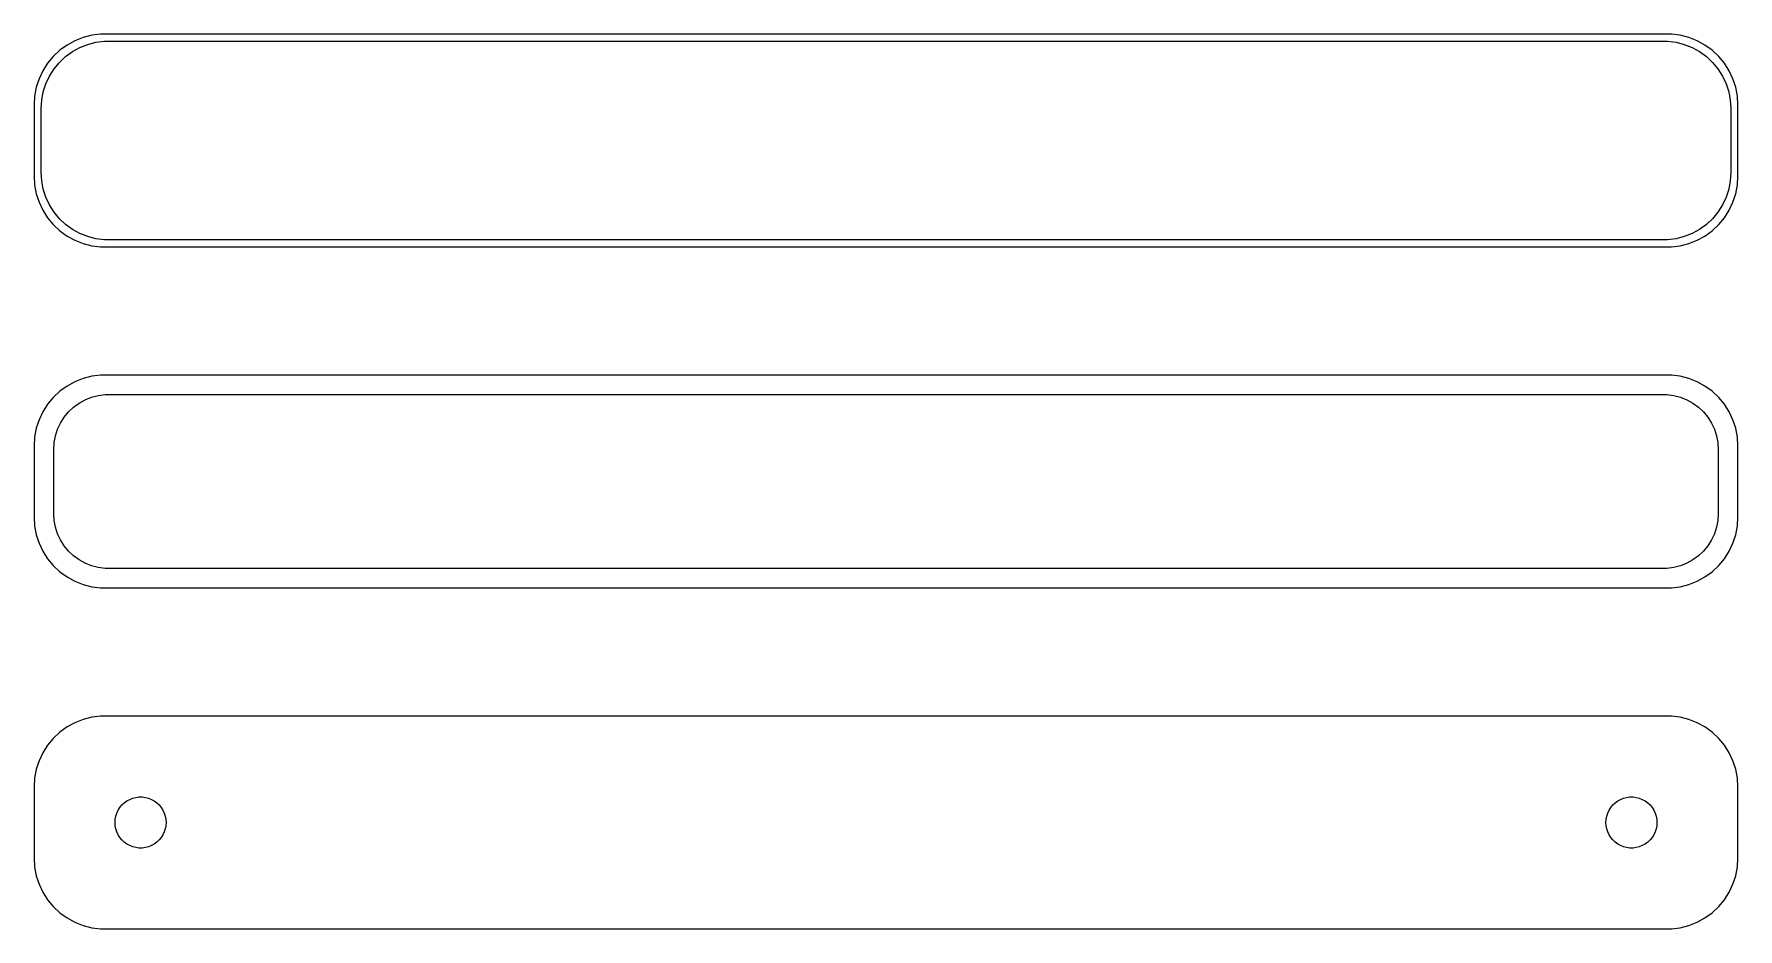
# Model space of a CAD drawing. Header units: metres. Extents: x -60 to 60, y 41 to 103.
import ezdxf

# ---------------------------------------------------------------- set-up
doc = ezdxf.new("R2010")
doc.units = ezdxf.units.M

msp = doc.modelspace()

# ---------------------------------------------------------------- linework, layer by layer
for p, q in [((-56.5451, 103.255), (-57.1289, 103.024)), ((-55.9369, 103.411), (-56.5451, 103.255)), ((-55.3139, 103.49), (-55.9369, 103.411)), ((55.3139, 103.49), (-55.3139, 103.49)), ((55.9369, 103.411), (55.3139, 103.49)), ((56.5451, 103.255), (55.9369, 103.411)), ((57.1289, 103.024), (56.5451, 103.255)), ((-58.1871, 102.353), (-58.6448, 101.923)), ((-57.6791, 102.722), (-58.1871, 102.353)), ((-57.7778, 101.91), (-57.2952, 102.261)), ((-57.1289, 103.024), (-57.6791, 102.722)), ((-57.2952, 102.261), (-56.7724, 102.548)), ((-56.7724, 102.548), (-56.2178, 102.768)), ((-56.2178, 102.768), (-55.6401, 102.916)), ((-55.6401, 102.916), (-55.0482, 102.991)), ((-55.0482, 102.991), (55.0482, 102.991)), ((55.0482, 102.991), (55.6401, 102.916)), ((55.6401, 102.916), (56.2178, 102.768)), ((56.2178, 102.768), (56.7724, 102.548)), ((56.7724, 102.548), (57.2952, 102.261)), ((57.6791, 102.722), (57.1289, 103.024)), ((57.2952, 102.261), (57.7778, 101.91)), ((58.1871, 102.353), (57.6791, 102.722)), ((58.6448, 101.923), (58.1871, 102.353)), ((-59.3815, 100.909), (-59.6489, 100.341)), ((-59.0451, 101.439), (-59.3815, 100.909)), ((-58.6448, 101.923), (-59.0451, 101.439)), ((-58.9124, 100.538), (-58.5928, 101.042)), ((-58.5928, 101.042), (-58.2126, 101.502)), ((-58.2126, 101.502), (-57.7778, 101.91)), ((57.7778, 101.91), (58.2126, 101.502)), ((58.2126, 101.502), (58.5928, 101.042)), ((58.5928, 101.042), (58.9124, 100.538)), ((59.0451, 101.439), (58.6448, 101.923)), ((59.3815, 100.909), (59.0451, 101.439)), ((59.6489, 100.341), (59.3815, 100.909)), ((-59.8429, 99.7434), (-59.9606, 99.1267)), ((-59.6489, 100.341), (-59.8429, 99.7434)), ((-59.3508, 99.4313), (-59.1664, 99.9986)), ((-59.1664, 99.9986), (-58.9124, 100.538)), ((58.9124, 100.538), (59.1664, 99.9986)), ((59.1664, 99.9986), (59.3508, 99.4313)), ((59.8429, 99.7434), (59.6489, 100.341)), ((59.9606, 99.1267), (59.8429, 99.7434)), ((-59.9606, 99.1267), (-60, 98.5)), ((-60, 98.5), (-60, 93.5)), ((-59.5, 98.25), (-59.4625, 98.8453)), ((-59.4625, 98.8453), (-59.3508, 99.4313)), ((59.3508, 99.4313), (59.4625, 98.8453)), ((59.4625, 98.8453), (59.5, 98.25)), ((60, 98.5), (59.9606, 99.1267)), ((60, 93.5), (60, 98.5)), ((-59.5, 93.75), (-59.5, 98.25)), ((59.5, 98.25), (59.5, 93.75)), ((-59.4625, 93.1547), (-59.5, 93.75)), ((59.5, 93.75), (59.4625, 93.1547)), ((-60, 93.5), (-59.9606, 92.8733)), ((-59.9606, 92.8733), (-59.8429, 92.2566)), ((-59.3508, 92.5687), (-59.4625, 93.1547)), ((-59.1664, 92.0014), (-59.3508, 92.5687)), ((59.3508, 92.5687), (59.1664, 92.0014)), ((59.4625, 93.1547), (59.3508, 92.5687)), ((59.8429, 92.2566), (59.9606, 92.8733)), ((59.9606, 92.8733), (60, 93.5)), ((-59.8429, 92.2566), (-59.6489, 91.6594)), ((-59.6489, 91.6594), (-59.3815, 91.0912)), ((-58.9124, 91.4617), (-59.1664, 92.0014)), ((-58.5928, 90.958), (-58.9124, 91.4617)), ((58.9124, 91.4617), (58.5928, 90.958)), ((59.1664, 92.0014), (58.9124, 91.4617)), ((59.3815, 91.0912), (59.6489, 91.6594)), ((59.6489, 91.6594), (59.8429, 92.2566)), ((-59.3815, 91.0912), (-59.0451, 90.5611)), ((-59.0451, 90.5611), (-58.6448, 90.0773)), ((-58.6448, 90.0773), (-58.1871, 89.6474)), ((-58.2126, 90.4984), (-58.5928, 90.958)), ((-57.7778, 90.0901), (-58.2126, 90.4984)), ((-57.2952, 89.7395), (-57.7778, 90.0901)), ((57.7778, 90.0901), (57.2952, 89.7395)), ((58.2126, 90.4984), (57.7778, 90.0901)), ((58.1871, 89.6474), (58.6448, 90.0773)), ((58.5928, 90.958), (58.2126, 90.4984)), ((58.6448, 90.0773), (59.0451, 90.5611)), ((59.0451, 90.5611), (59.3815, 91.0912)), ((-58.1871, 89.6474), (-57.6791, 89.2784)), ((-57.6791, 89.2784), (-57.1289, 88.9759)), ((-56.7724, 89.4521), (-57.2952, 89.7395)), ((-57.1289, 88.9759), (-56.5451, 88.7447)), ((-56.2178, 89.2325), (-56.7724, 89.4521)), ((-55.6401, 89.0841), (-56.2178, 89.2325)), ((-55.0482, 89.0094), (-55.6401, 89.0841)), ((55.0482, 89.0094), (-55.0482, 89.0094)), ((55.6401, 89.0841), (55.0482, 89.0094)), ((56.2178, 89.2325), (55.6401, 89.0841)), ((56.7724, 89.4521), (56.2178, 89.2325)), ((56.5451, 88.7447), (57.1289, 88.9759)), ((57.2952, 89.7395), (56.7724, 89.4521)), ((57.1289, 88.9759), (57.6791, 89.2784)), ((57.6791, 89.2784), (58.1871, 89.6474)), ((-56.5451, 88.7447), (-55.9369, 88.5886)), ((-55.9369, 88.5886), (-55.3139, 88.5099)), ((-55.3139, 88.5099), (55.3139, 88.5099)), ((55.3139, 88.5099), (55.9369, 88.5886)), ((55.9369, 88.5886), (56.5451, 88.7447)), ((-56.5451, 79.2553), (-57.1289, 79.0241)), ((-55.9369, 79.4114), (-56.5451, 79.2553)), ((-55.3139, 79.4901), (-55.9369, 79.4114)), ((55.3139, 79.4901), (-55.3139, 79.4901)), ((55.9369, 79.4114), (55.3139, 79.4901)), ((56.5451, 79.2553), (55.9369, 79.4114)), ((57.1289, 79.0241), (56.5451, 79.2553)), ((-58.1871, 78.3526), (-58.6448, 77.9227)), ((-57.6791, 78.7216), (-58.1871, 78.3526)), ((-57.1289, 79.0241), (-57.6791, 78.7216)), ((-55.9457, 77.9301), (-55.4751, 78.0509)), ((-55.4751, 78.0509), (-54.993, 78.1118)), ((-54.993, 78.1118), (54.993, 78.1118)), ((54.993, 78.1118), (55.4751, 78.0509)), ((55.4751, 78.0509), (55.9457, 77.9301)), ((57.6791, 78.7216), (57.1289, 79.0241)), ((58.1871, 78.3526), (57.6791, 78.7216)), ((58.6448, 77.9227), (58.1871, 78.3526)), ((-59.3815, 76.9088), (-59.6489, 76.3406)), ((-59.0451, 77.4389), (-59.3815, 76.9088)), ((-58.6448, 77.9227), (-59.0451, 77.4389)), ((-57.8805, 76.5244), (-57.5707, 76.8988)), ((-57.5707, 76.8988), (-57.2165, 77.2315)), ((-57.2165, 77.2315), (-56.8234, 77.5171)), ((-56.8234, 77.5171), (-56.3975, 77.7512)), ((-56.3975, 77.7512), (-55.9457, 77.9301)), ((55.9457, 77.9301), (56.3975, 77.7512)), ((56.3975, 77.7512), (56.8234, 77.5171)), ((56.8234, 77.5171), (57.2165, 77.2315)), ((57.2165, 77.2315), (57.5707, 76.8988)), ((57.5707, 76.8988), (57.8805, 76.5244)), ((59.0451, 77.4389), (58.6448, 77.9227)), ((59.3815, 76.9088), (59.0451, 77.4389)), ((59.6489, 76.3406), (59.3815, 76.9088)), ((-59.8429, 75.7434), (-59.9606, 75.1267)), ((-59.6489, 76.3406), (-59.8429, 75.7434)), ((-58.4979, 75.2123), (-58.3477, 75.6744)), ((-58.3477, 75.6744), (-58.1408, 76.1141)), ((-58.1408, 76.1141), (-57.8805, 76.5244)), ((57.8805, 76.5244), (58.1408, 76.1141)), ((58.1408, 76.1141), (58.3477, 75.6744)), ((58.3477, 75.6744), (58.4979, 75.2123)), ((59.8429, 75.7434), (59.6489, 76.3406)), ((59.9606, 75.1267), (59.8429, 75.7434)), ((-59.9606, 75.1267), (-60, 74.5)), ((-60, 74.5), (-60, 69.5)), ((-58.6195, 74.25), (-58.589, 74.735)), ((-58.589, 74.735), (-58.4979, 75.2123)), ((58.4979, 75.2123), (58.589, 74.735)), ((58.589, 74.735), (58.6195, 74.25)), ((60, 74.5), (59.9606, 75.1267)), ((60, 69.5), (60, 74.5)), ((-58.6195, 69.75), (-58.6195, 74.25)), ((58.6195, 74.25), (58.6195, 69.75)), ((-58.589, 69.265), (-58.6195, 69.75)), ((58.6195, 69.75), (58.589, 69.265)), ((-60, 69.5), (-59.9606, 68.8733)), ((-59.9606, 68.8733), (-59.8429, 68.2566)), ((-58.4979, 68.7877), (-58.589, 69.265)), ((-58.3477, 68.3256), (-58.4979, 68.7877)), ((58.4979, 68.7877), (58.3477, 68.3256)), ((58.589, 69.265), (58.4979, 68.7877)), ((59.8429, 68.2566), (59.9606, 68.8733)), ((59.9606, 68.8733), (60, 69.5)), ((-59.8429, 68.2566), (-59.6489, 67.6594)), ((-59.6489, 67.6594), (-59.3815, 67.0912)), ((-58.1408, 67.8859), (-58.3477, 68.3256)), ((-57.8805, 67.4756), (-58.1408, 67.8859)), ((-57.5707, 67.1012), (-57.8805, 67.4756)), ((57.8805, 67.4756), (57.5707, 67.1012)), ((58.1408, 67.8859), (57.8805, 67.4756)), ((58.3477, 68.3256), (58.1408, 67.8859)), ((59.3815, 67.0912), (59.6489, 67.6594)), ((59.6489, 67.6594), (59.8429, 68.2566)), ((-59.3815, 67.0912), (-59.0451, 66.5611)), ((-59.0451, 66.5611), (-58.6448, 66.0773)), ((-58.6448, 66.0773), (-58.1871, 65.6474)), ((-57.2165, 66.7685), (-57.5707, 67.1012)), ((-56.8234, 66.4829), (-57.2165, 66.7685)), ((-56.3975, 66.2488), (-56.8234, 66.4829)), ((-55.9457, 66.0699), (-56.3975, 66.2488)), ((-55.4751, 65.9491), (-55.9457, 66.0699)), ((55.9457, 66.0699), (55.4751, 65.9491)), ((56.3975, 66.2488), (55.9457, 66.0699)), ((56.8234, 66.4829), (56.3975, 66.2488)), ((57.2165, 66.7685), (56.8234, 66.4829)), ((57.5707, 67.1012), (57.2165, 66.7685)), ((58.1871, 65.6474), (58.6448, 66.0773)), ((58.6448, 66.0773), (59.0451, 66.5611)), ((59.0451, 66.5611), (59.3815, 67.0912)), ((-58.1871, 65.6474), (-57.6791, 65.2784)), ((-57.6791, 65.2784), (-57.1289, 64.9759)), ((-57.1289, 64.9759), (-56.5451, 64.7447)), ((-54.993, 65.8882), (-55.4751, 65.9491)), ((54.993, 65.8882), (-54.993, 65.8882)), ((55.4751, 65.9491), (54.993, 65.8882)), ((56.5451, 64.7447), (57.1289, 64.9759)), ((57.1289, 64.9759), (57.6791, 65.2784)), ((57.6791, 65.2784), (58.1871, 65.6474)), ((-56.5451, 64.7447), (-55.9369, 64.5886)), ((-55.9369, 64.5886), (-55.3139, 64.5099)), ((-55.3139, 64.5099), (55.3139, 64.5099)), ((55.3139, 64.5099), (55.9369, 64.5886)), ((55.9369, 64.5886), (56.5451, 64.7447)), ((-56.5451, 55.2553), (-57.1289, 55.0241)), ((-55.9369, 55.4114), (-56.5451, 55.2553)), ((-55.3139, 55.4901), (-55.9369, 55.4114)), ((55.3139, 55.4901), (-55.3139, 55.4901)), ((55.9369, 55.4114), (55.3139, 55.4901)), ((56.5451, 55.2553), (55.9369, 55.4114)), ((57.1289, 55.0241), (56.5451, 55.2553)), ((-58.1871, 54.3526), (-58.6448, 53.9227)), ((-57.6791, 54.7216), (-58.1871, 54.3526)), ((-57.1289, 55.0241), (-57.6791, 54.7216)), ((57.6791, 54.7216), (57.1289, 55.0241)), ((58.1871, 54.3526), (57.6791, 54.7216)), ((58.6448, 53.9227), (58.1871, 54.3526)), ((-59.3815, 52.9088), (-59.6489, 52.3406)), ((-59.0451, 53.4389), (-59.3815, 52.9088)), ((-58.6448, 53.9227), (-59.0451, 53.4389)), ((59.0451, 53.4389), (58.6448, 53.9227)), ((59.3815, 52.9088), (59.0451, 53.4389)), ((59.6489, 52.3406), (59.3815, 52.9088)), ((-59.8429, 51.7434), (-59.9606, 51.1267)), ((-59.6489, 52.3406), (-59.8429, 51.7434)), ((59.8429, 51.7434), (59.6489, 52.3406)), ((59.9606, 51.1267), (59.8429, 51.7434)), ((-59.9606, 51.1267), (-60, 50.5)), ((-60, 50.5), (-60, 45.5)), ((60, 50.5), (59.9606, 51.1267)), ((60, 45.5), (60, 50.5)), ((-53.9562, 49.058), (-53.8121, 49.2322)), ((-53.8121, 49.2322), (-53.6474, 49.3869)), ((-53.6474, 49.3869), (-53.4645, 49.5198)), ((-53.4645, 49.5198), (-53.2664, 49.6287)), ((-53.2664, 49.6287), (-53.0562, 49.7119)), ((-53.0562, 49.7119), (-52.8373, 49.7681)), ((-52.8373, 49.7681), (-52.613, 49.7964)), ((-52.613, 49.7964), (-52.387, 49.7964)), ((-52.387, 49.7964), (-52.1627, 49.7681)), ((-52.1627, 49.7681), (-51.9438, 49.7119)), ((-51.9438, 49.7119), (-51.7336, 49.6287)), ((-51.7336, 49.6287), (-51.5355, 49.5198)), ((-51.5355, 49.5198), (-51.3526, 49.3869)), ((-51.3526, 49.3869), (-51.1879, 49.2322)), ((-51.1879, 49.2322), (-51.0438, 49.058)), ((51.0438, 49.058), (51.1879, 49.2322)), ((51.1879, 49.2322), (51.3526, 49.3869)), ((51.3526, 49.3869), (51.5355, 49.5198)), ((51.5355, 49.5198), (51.7336, 49.6287)), ((51.7336, 49.6287), (51.9438, 49.7119)), ((51.9438, 49.7119), (52.1627, 49.7681)), ((52.1627, 49.7681), (52.387, 49.7964)), ((52.387, 49.7964), (52.613, 49.7964)), ((52.613, 49.7964), (52.8373, 49.7681)), ((52.8373, 49.7681), (53.0562, 49.7119)), ((53.0562, 49.7119), (53.2664, 49.6287)), ((53.2664, 49.6287), (53.4645, 49.5198)), ((53.4645, 49.5198), (53.6474, 49.3869)), ((53.6474, 49.3869), (53.8121, 49.2322)), ((53.8121, 49.2322), (53.9562, 49.058)), ((-54.3, 48), (-54.2858, 48.2256)), ((-54.2858, 47.7744), (-54.3, 48)), ((-54.2858, 48.2256), (-54.2434, 48.4476)), ((-54.2434, 48.4476), (-54.1736, 48.6626)), ((-54.1736, 48.6626), (-54.0773, 48.8671)), ((-54.0773, 48.8671), (-53.9562, 49.058)), ((-51.0438, 49.058), (-50.9226, 48.8671)), ((-50.9226, 48.8671), (-50.8264, 48.6626)), ((-50.8264, 48.6626), (-50.7565, 48.4476)), ((-50.7565, 48.4476), (-50.7142, 48.2256)), ((-50.7142, 48.2256), (-50.7, 48)), ((-50.7, 48), (-50.7142, 47.7744)), ((50.7, 48), (50.7142, 48.2256)), ((50.7142, 47.7744), (50.7, 48)), ((50.7142, 48.2256), (50.7565, 48.4476)), ((50.7565, 48.4476), (50.8264, 48.6626)), ((50.8264, 48.6626), (50.9226, 48.8671)), ((50.9226, 48.8671), (51.0438, 49.058)), ((53.9562, 49.058), (54.0773, 48.8671)), ((54.0773, 48.8671), (54.1736, 48.6626)), ((54.1736, 48.6626), (54.2434, 48.4476)), ((54.2434, 48.4476), (54.2858, 48.2256)), ((54.2858, 48.2256), (54.3, 48)), ((54.3, 48), (54.2858, 47.7744)), ((-54.2434, 47.5524), (-54.2858, 47.7744)), ((-54.1736, 47.3374), (-54.2434, 47.5524)), ((-54.0773, 47.1329), (-54.1736, 47.3374)), ((-53.9562, 46.942), (-54.0773, 47.1329)), ((-53.8121, 46.7678), (-53.9562, 46.942)), ((-51.0438, 46.942), (-51.1879, 46.7678)), ((-50.9226, 47.1329), (-51.0438, 46.942)), ((-50.8264, 47.3374), (-50.9226, 47.1329)), ((-50.7565, 47.5524), (-50.8264, 47.3374)), ((-50.7142, 47.7744), (-50.7565, 47.5524)), ((50.7565, 47.5524), (50.7142, 47.7744)), ((50.8264, 47.3374), (50.7565, 47.5524)), ((50.9226, 47.1329), (50.8264, 47.3374)), ((51.0438, 46.942), (50.9226, 47.1329)), ((51.1879, 46.7678), (51.0438, 46.942)), ((53.9562, 46.942), (53.8121, 46.7678)), ((54.0773, 47.1329), (53.9562, 46.942)), ((54.1736, 47.3374), (54.0773, 47.1329)), ((54.2434, 47.5524), (54.1736, 47.3374)), ((54.2858, 47.7744), (54.2434, 47.5524)), ((-53.6474, 46.6131), (-53.8121, 46.7678)), ((-53.4645, 46.4802), (-53.6474, 46.6131)), ((-53.2664, 46.3713), (-53.4645, 46.4802)), ((-53.0562, 46.2881), (-53.2664, 46.3713)), ((-52.8373, 46.2319), (-53.0562, 46.2881)), ((-52.613, 46.2036), (-52.8373, 46.2319)), ((-52.387, 46.2036), (-52.613, 46.2036)), ((-52.1627, 46.2319), (-52.387, 46.2036)), ((-51.9438, 46.2881), (-52.1627, 46.2319)), ((-51.7336, 46.3713), (-51.9438, 46.2881)), ((-51.5355, 46.4802), (-51.7336, 46.3713)), ((-51.3526, 46.6131), (-51.5355, 46.4802)), ((-51.1879, 46.7678), (-51.3526, 46.6131)), ((51.3526, 46.6131), (51.1879, 46.7678)), ((51.5355, 46.4802), (51.3526, 46.6131)), ((51.7336, 46.3713), (51.5355, 46.4802)), ((51.9438, 46.2881), (51.7336, 46.3713)), ((52.1627, 46.2319), (51.9438, 46.2881)), ((52.387, 46.2036), (52.1627, 46.2319)), ((52.613, 46.2036), (52.387, 46.2036)), ((52.8373, 46.2319), (52.613, 46.2036)), ((53.0562, 46.2881), (52.8373, 46.2319)), ((53.2664, 46.3713), (53.0562, 46.2881)), ((53.4645, 46.4802), (53.2664, 46.3713)), ((53.6474, 46.6131), (53.4645, 46.4802)), ((53.8121, 46.7678), (53.6474, 46.6131)), ((-60, 45.5), (-59.9606, 44.8733)), ((-59.9606, 44.8733), (-59.8429, 44.2566)), ((59.8429, 44.2566), (59.9606, 44.8733)), ((59.9606, 44.8733), (60, 45.5)), ((-59.8429, 44.2566), (-59.6489, 43.6594)), ((-59.6489, 43.6594), (-59.3815, 43.0912)), ((59.3815, 43.0912), (59.6489, 43.6594)), ((59.6489, 43.6594), (59.8429, 44.2566)), ((-59.3815, 43.0912), (-59.0451, 42.5611)), ((-59.0451, 42.5611), (-58.6448, 42.0773)), ((-58.6448, 42.0773), (-58.1871, 41.6474)), ((58.1871, 41.6474), (58.6448, 42.0773)), ((58.6448, 42.0773), (59.0451, 42.5611)), ((59.0451, 42.5611), (59.3815, 43.0912)), ((-58.1871, 41.6474), (-57.6791, 41.2784)), ((-57.6791, 41.2784), (-57.1289, 40.9759)), ((-57.1289, 40.9759), (-56.5451, 40.7447)), ((56.5451, 40.7447), (57.1289, 40.9759)), ((57.1289, 40.9759), (57.6791, 41.2784)), ((57.6791, 41.2784), (58.1871, 41.6474)), ((-56.5451, 40.7447), (-55.9369, 40.5886)), ((-55.9369, 40.5886), (-55.3139, 40.5099)), ((-55.3139, 40.5099), (55.3139, 40.5099)), ((55.3139, 40.5099), (55.9369, 40.5886)), ((55.9369, 40.5886), (56.5451, 40.7447))]:
    msp.add_line(p, q)

doc.saveas('drawing.dxf')
